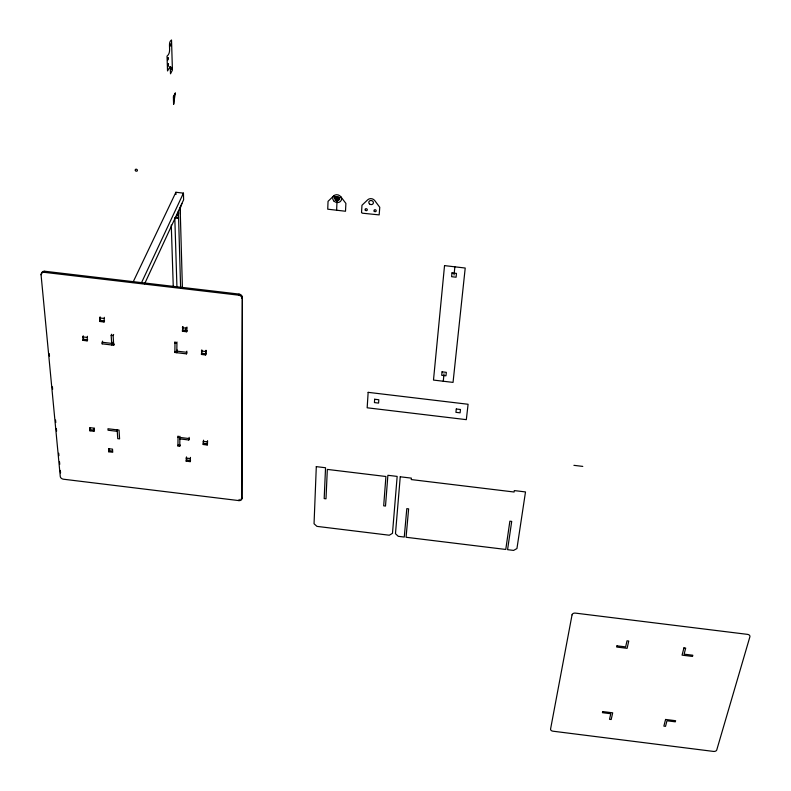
<?xml version="1.0" encoding="UTF-8"?>
<svg xmlns="http://www.w3.org/2000/svg" width="791" height="791" viewBox="0 0 791 791"><rect width="100%" height="100%" fill="white"/><g stroke="black" fill="none" stroke-linecap="round" stroke-linejoin="round"><path stroke-width="1.19" d="M41.666 273.706L41.063 274.764L60.274 476.528A3.095 2.215 21.3 0 0 63.478 479.217L238.852 500.594A3.065 2.264 15.8 0 0 241.858 498.656L242.353 297.297A3.401 2.759 20.7 0 0 239.02 294.084L44.701 271.244A3.471 2.67 28 0 0 41.676 273.192M241.858 498.656L242.353 297.297M336.62 210.218L337.193 197.196M443.267 381.232L444.018 373.817M454.034 275.05L454.874 266.824M173.595 104.283L175.295 93.091L173.377 96.67L173.595 104.283L173.674 97.244L175.295 93.091M238.852 500.594L239.218 499.418M203.544 440.182L203.208 444.502L207.212 444.987L207.558 440.666M207.212 444.987L207.578 441.724M203.208 444.502L203.564 441.24M186.498 456.901L186.172 461.163L190.137 461.647L190.463 457.386M190.137 461.647L190.552 460.491L186.587 460.006L186.172 461.163M179.962 437.7L179.527 438.857L188.792 439.974L189.168 437.354M188.792 439.974L189.207 438.817M241.957 298.385A3.401 2.759 20.7 0 0 238.625 295.172L239.02 294.084M178.064 436.019L177.916 445.926L179.765 446.144L180.19 444.987M177.916 445.926L178.351 444.769M179.913 436.236L179.765 446.144M205.64 354.951L206.006 350.373L205.64 354.951L201.448 354.457L201.804 349.869M201.448 354.457L201.824 351.026M168.394 65.495L168.473 63.962M175.009 341.752L174.86 352.489L186.468 353.864L186.913 352.756M186.468 353.864L186.864 351.155M177.243 351.609L176.798 352.717L176.947 341.979M182.444 331.271L182.8 326.624L182.444 331.271L186.686 331.775L187.042 327.128M186.686 331.775L187.131 330.668L182.899 330.163M174.86 352.489L175.315 351.372M177.194 350.008L176.749 351.115L186.429 352.272M184.995 330.757L186.369 327.365M108.772 451.79L108.555 448.675L112.52 449.15L112.727 452.264L108.772 451.79L109.118 448.566M93.961 431.303L93.724 428.129L89.719 427.644L89.966 430.828L93.961 431.303L94.307 428.05M89.966 430.828L90.322 427.565M175.088 217.93L178.331 218.306L178.578 217.772L175.335 217.396M180.328 213.975L180.417 207.707L181.89 203.544M144.605 283.811L183.611 199.816L183.443 193.133L175.909 192.262L132.878 282.525M141.668 282.377L183.443 193.133M102.563 341.139L102.148 343.838L113.716 345.212L114.23 344.115M112.203 342.285L111.679 343.383L102.039 342.236M112.302 343.887L111.788 344.985L111.165 335.335L111.689 334.237M113.716 345.212L113.103 335.562L113.627 334.464M102.148 343.838L102.672 342.74M100.101 316.845L99.814 321.482L104.036 321.986L104.56 320.889M104.036 321.986L104.323 317.339M99.814 321.482L100.18 318.022M87.119 340.862L87.663 339.764L83.49 339.27L82.946 340.367L87.119 340.862L87.396 336.284M82.946 340.367L83.223 335.789M173.486 100.477L174.356 98.845M168.354 63.913L167.84 66.315M170.095 66.573L167.534 70.933L167.02 56.141C172.458 51.949 166.842 42.902 171.528 39.965L172.418 70.043L170.52 73.8L170.213 66.612M168.354 65.564L167.919 66.325M41.063 274.764A3.471 2.67 27.9 0 1 44.098 272.312L44.701 271.244M167.751 60.027L168.256 57.654L167.633 60.037M340.011 197.523L337.006 201.507L334.375 196.87L340.011 197.523L335.691 199.194M333.782 195.822L328.047 201.329L327.731 209.19L345.509 211.246L345.885 203.386L340.684 196.613M44.098 272.312L238.625 295.172M99.567 317.933L103.799 318.427M182.345 327.731L186.587 328.225M100.348 320.395L103.512 320.77M111.165 335.335L113.103 335.562M174.554 342.859L176.492 343.086M82.669 336.887L86.852 337.381M201.379 350.986L205.581 351.491M201.873 353.34L206.065 353.834M573.91 465.335L582.779 466.403M177.629 437.166L188.752 438.511M203.139 441.338L207.163 441.823M117.276 431.332L108.051 430.225L107.952 428.752L119.036 430.086L119.589 438.867L117.74 438.649L117.187 429.869M90.481 429.691L94.475 430.166M203.613 443.346L207.618 443.83M186.083 458.058L190.058 458.543M109.257 450.643L112.223 450.999M334.375 196.87L338.499 199.52M49.25 353.636L49.487 356.098M52.404 386.839L52.631 389.301M55.548 420.041L55.785 422.503M56.369 428.653L56.596 431.105M58.702 453.243L58.93 455.705M59.513 461.855L59.75 464.307M60.334 470.457L60.571 472.919M83.312 336.946L83.49 339.27M171.271 225.02L173.269 286.777M174.811 218.049L176.937 287.212M178.39 211.078L180.605 287.637M178.331 218.306L178.163 212.561L176.65 215.844L176.62 214.885M175.909 192.262L175.978 194.487M180.14 207.291L182.395 287.4M186.528 457.94L186.587 460.006M242.224 497.48A3.055 2.264 15.8 0 1 240.859 499.24M170.332 45.255C170.994 48.488 170.975 40.657 170.332 45.255M171.044 68.688C171.657 71.902 171.726 64.101 171.044 68.688M361.536 212.472L362.209 213.174L379.166 214.895L379.769 207.311L374.707 200.528A4.459 3.876 16.6 0 0 367.785 199.737L361.981 205.255L361.536 212.472M316.301 466.631L314.047 523.751L316.944 526.371L389.291 535.22L392.474 533.342L397.161 476.409L387.887 475.292L385.504 506.052L383.684 505.825L385.919 476.498L327.326 469.409L326.001 498.805L324.181 498.587L325.546 467.748L316.301 466.631M368.151 392.346L367.162 407.79L466.324 419.655L468.094 404.27L368.151 392.346M374.657 399.247L374.43 402.589L378.592 403.094L378.83 399.742L374.657 399.247M400.246 476.785L395.47 533.707L398.278 536.318L404.27 537.049L406.801 508.643L408.621 508.86L406.07 537.267L505.765 549.458L509.869 521.18L511.708 521.398L507.575 549.676L513.596 550.407L516.938 548.549L525.501 491.933L514.308 490.588L514.101 492.012L411.251 479.564L411.379 478.13L400.246 476.785M444.532 265.618L433.488 380.075L453.045 382.399L465.217 268.03L444.532 265.618M442.06 371.839L441.714 375.29L445.966 375.794L446.322 372.343L442.06 371.839M451.997 272.885L451.612 276.692L456.081 277.216L456.466 273.409L451.997 272.885M456.288 408.996L455.923 412.329L460.095 412.833L460.471 409.491L456.288 408.996M572.051 614.844L550.576 729.025A2.759 1.849 4.3 0 0 552.958 731.191L713.472 751.42A2.808 1.839 0.1 0 0 716.755 749.957L749.888 636.804A3.006 2.096 -2.1 0 0 747.544 634.372L575.373 613.114A2.956 2.116 3.1 0 0 572.051 614.844M602.683 711.564L602.435 712.681L610.771 713.729L609.525 719.316L611.196 719.523L612.689 712.82L602.683 711.564M616.98 645.832L616.713 647.038L627.115 648.333L628.746 641.036L627.006 640.819L625.651 646.9L616.98 645.832M665.577 719.454L663.867 726.138L665.528 726.346L666.961 720.779L675.316 721.827L675.613 720.71L665.577 719.454M683.938 647.869L682.069 655.146L692.501 656.441L692.817 655.235L684.126 654.157L685.688 648.086L683.938 647.869M369.466 203.87A2.314 2.017 16.6 0 0 373.312 203.238A2.314 2.017 16.6 0 0 370.514 200.538A2.314 2.017 16.6 0 0 369.466 203.87M365.393 210.327A1.127 0.979 16.7 0 0 367.261 210.02A1.127 0.979 16.7 0 0 365.897 208.715A1.127 0.979 16.7 0 0 365.393 210.327M374.301 211.355A1.127 0.979 16 0 0 376.17 211.049A1.127 0.979 16 0 0 374.815 209.744A1.127 0.979 16 0 0 374.301 211.355M333.822 200.944A4.459 3.856 19.2 0 0 341.297 200.222A4.459 3.856 19.2 0 0 336.264 194.724A4.459 3.856 19.2 0 0 333.822 200.944M335.414 199.836A2.324 2.007 19.2 0 0 339.299 199.461A2.324 2.007 19.2 0 0 336.679 196.603A2.324 2.007 19.2 0 0 335.414 199.836M135.399 170.609A1.157 0.949 30.1 0 0 137.318 170.787A1.157 0.949 30.1 0 0 136.25 169.195A1.157 0.949 30.1 0 0 135.399 170.609"/></g></svg>
